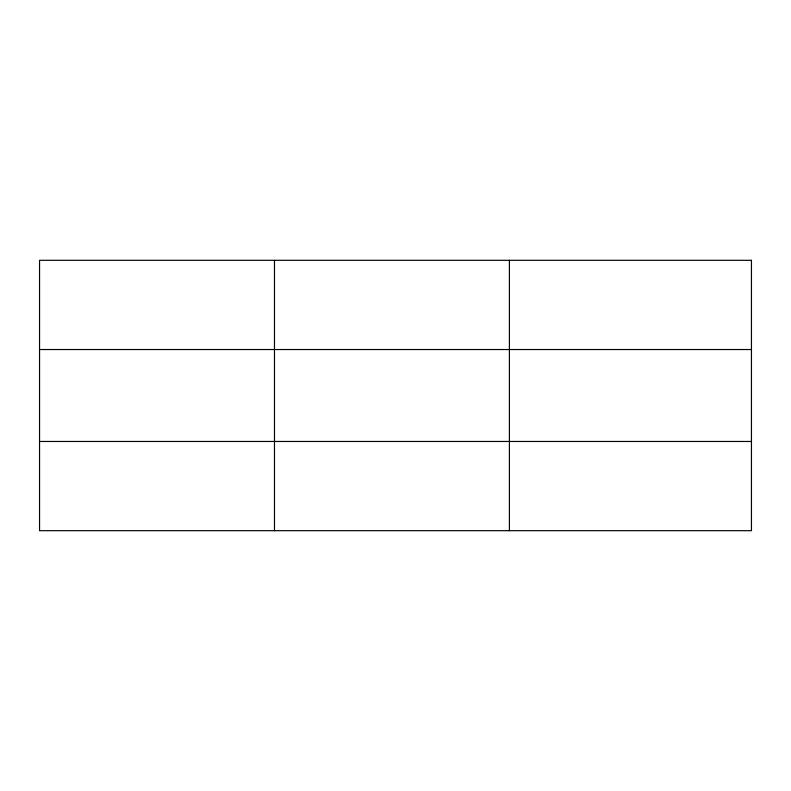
<?xml version="1.0" encoding="UTF-8"?>
<svg xmlns="http://www.w3.org/2000/svg" width="791" height="791" viewBox="0 0 791 791"><rect width="100%" height="100%" fill="white"/><g stroke="black" fill="none" stroke-linecap="round" stroke-linejoin="round"><path stroke-width="1.19" d="M274.477 530.692L274.477 260.308M509.404 530.692L509.404 260.308M39.55 349.533L751.45 349.533M39.55 441.467L751.45 441.467M751.45 260.308L751.45 530.692L39.55 530.692L39.55 260.308L751.45 260.308"/></g></svg>
